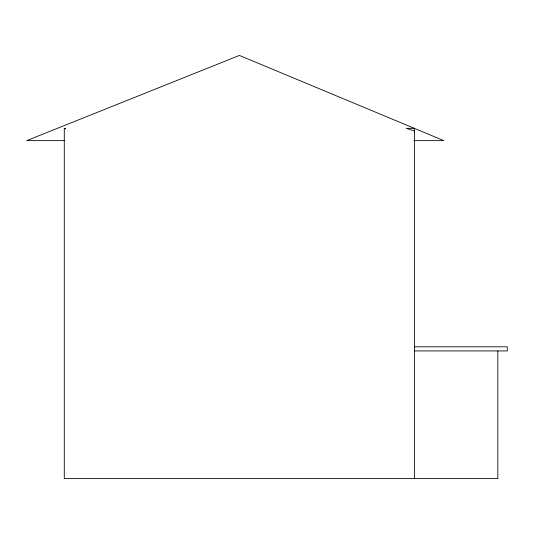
<?xml version="1.0" encoding="UTF-8"?>
<svg xmlns="http://www.w3.org/2000/svg" width="534" height="534" viewBox="0 0 534 534"><rect width="100%" height="100%" fill="white"/><g stroke="black" fill="none" stroke-linecap="round" stroke-linejoin="round"><path stroke-width="0.8" d="M64.28 128.781L65.749 128.32L64.28 128.32L64.28 478.564L497.842 478.564L497.842 350.938M64.28 140.622L26.7 140.622L239.399 55.436L443.801 140.622L413.77 140.622M414.524 346.806L507.3 346.806L507.3 350.938L414.524 350.938M414.524 131.024L406.281 128.32L414.524 128.32L414.524 478.564"/></g></svg>
